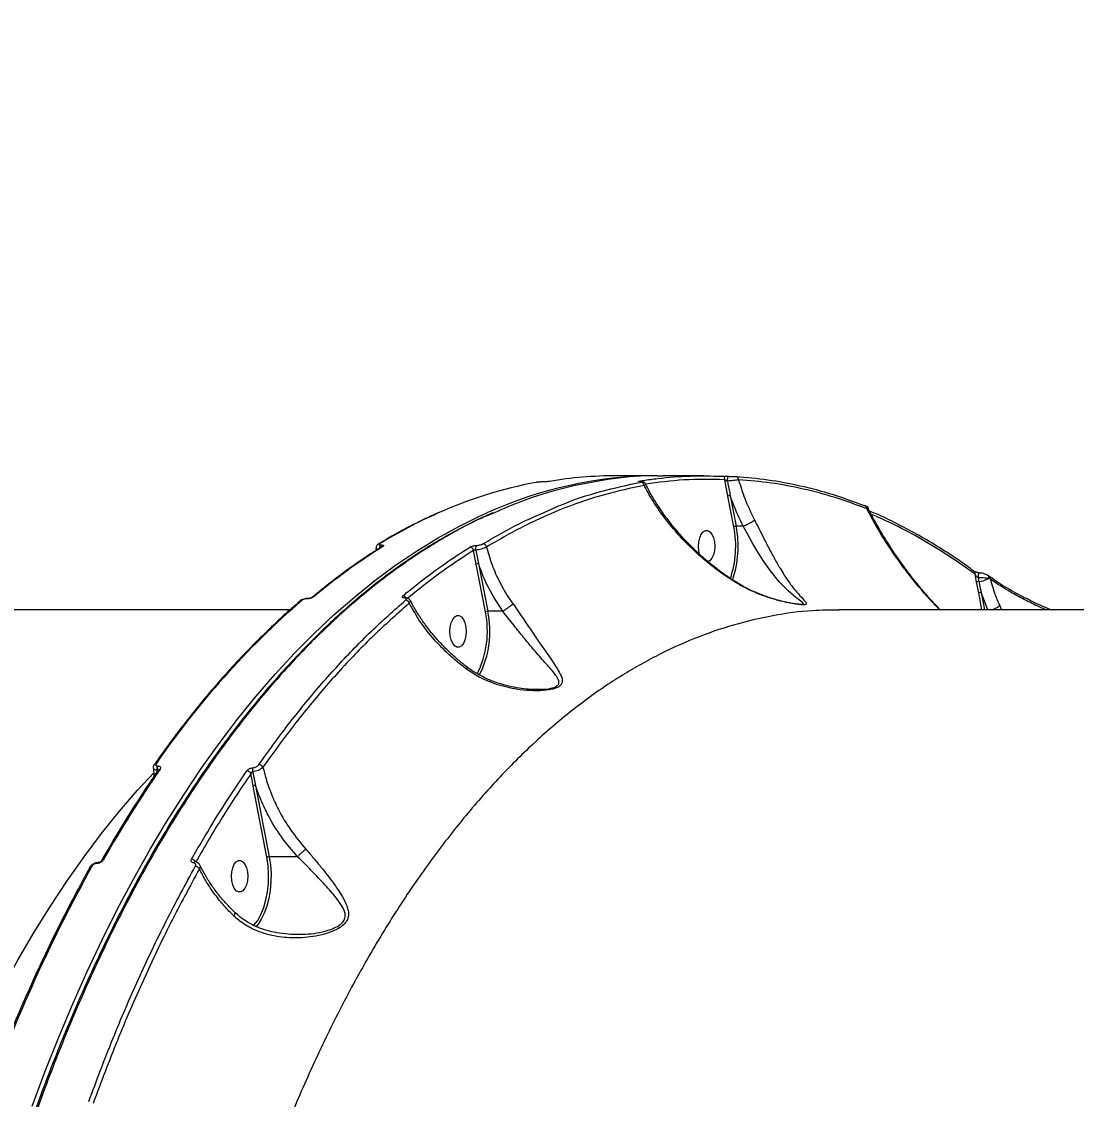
# Model space of a CAD drawing. Header units: millimetres. Extents: x -9609 to 9022, y -7175 to 8108.
# Drawn here: x -3511.7 to -3212.6, y 3850.3 to 4156 of the extents above; entities that cross this region are included whole.
import ezdxf

# ---------------------------------------------------------------- set-up
doc = ezdxf.new("R2010")
doc.units = ezdxf.units.MM
for name, color, linetype in [('DIKOM_ОБЪЕКТ', 7, 'Continuous'), ('DIKOM_РАЗМЕР_ЗОНА', 7, 'Continuous'), ('DIKOM_РАЗМЕР_ОБЪЕКТА', 7, 'Continuous')]:
    doc.layers.add(name, color=color, linetype=linetype)
doc.styles.add('style1', font='arial.ttf', dxfattribs={"width": 0.8})
doc.dimstyles.new('1-50', dxfattribs={"dimtxt": 300, "dimasz": 200, "dimexe": 100, "dimexo": 0, "dimgap": 100, "dimtad": 1, "dimtxsty": 'style1', "dimcen": 200, "dimclrd": 7, "dimclre": 7, "dimclrt": 7, "dimadec": 1, "dimazin": 2, "dimtfac": 1, "dimtmove": 0, "dimatfit": 2, "dimfxl": 0, "dimlwd": 25, "dimlwe": 18, "dimarcsym": 0})

# ---------------------------------------------------------------- blocks, each defined once
blk = doc.blocks.new('*D10')
at = {"layer": 'Defpoints', "color": 0, "transparency": 16777216}
for p in [(-405.54, 6589.16), (-8044.66, -3492.79), (424.09, -3492.79)]:
    blk.add_point(p, dxfattribs=at)
at = {"layer": 'DIKOM_РАЗМЕР_ОБЪЕКТА', "color": 7, "lineweight": 18, "transparency": 16777216}
for p, q in [((-405.54, 6589.16), (-8144.66, 6589.16)), ((424.09, -3492.79), (-8144.66, -3492.79))]:
    blk.add_line(p, q, dxfattribs=at)
at = {"layer": 'DIKOM_РАЗМЕР_ОБЪЕКТА', "color": 7, "lineweight": 25, "transparency": 16777216}
blk.add_line((-8044.66, 6389.16), (-8044.66, -3292.79), dxfattribs=at)
at = {"layer": 'DIKOM_РАЗМЕР_ОБЪЕКТА', "color": 7, "transparency": 16777216}
for points in [[(-8077.99, 6389.16), (-8011.32, 6389.16), (-8044.66, 6589.16)], [(-8077.99, -3292.79), (-8011.32, -3292.79), (-8044.66, -3492.79)]]:
    blk.add_solid(points, dxfattribs=at)
at = {"layer": 'DIKOM_РАЗМЕР_ОБЪЕКТА', "color": 7, "transparency": 16777216, "insert": (-8297.83, 1541.5), "char_height": 300, "attachment_point": 5, "rotation": 90, "style": 'style1'}
blk.add_mtext('10100', dxfattribs=at)
blk = doc.blocks.new('*D13')
at = {"layer": 'Defpoints', "color": 0, "transparency": 16777216}
for p in [(-4933.28, 8107.63), (-9158.98, -4977.79), (-1652.91, -4977.79)]:
    blk.add_point(p, dxfattribs=at)
at = {"layer": 'DIKOM_РАЗМЕР_ЗОНА', "color": 7, "lineweight": 18, "transparency": 16777216}
for p, q in [((-4933.28, 8107.63), (-9258.98, 8107.63)), ((-1652.91, -4977.79), (-9258.98, -4977.79))]:
    blk.add_line(p, q, dxfattribs=at)
at = {"layer": 'DIKOM_РАЗМЕР_ЗОНА', "color": 7, "lineweight": 25, "transparency": 16777216}
blk.add_line((-9158.98, 7907.63), (-9158.98, -4777.79), dxfattribs=at)
at = {"layer": 'DIKOM_РАЗМЕР_ЗОНА', "color": 7, "transparency": 16777216}
for points in [[(-9192.32, 7907.63), (-9125.65, 7907.63), (-9158.98, 8107.63)], [(-9192.32, -4777.79), (-9125.65, -4777.79), (-9158.98, -4977.79)]]:
    blk.add_solid(points, dxfattribs=at)
at = {"layer": 'DIKOM_РАЗМЕР_ЗОНА', "color": 7, "transparency": 16777216, "insert": (-9412.26, 1541.5), "char_height": 300, "attachment_point": 5, "rotation": 90, "style": 'style1'}
blk.add_mtext('13100', dxfattribs=at)

msp = doc.modelspace()

# ---------------------------------------------------------------- linework, layer by layer
at = {"layer": 'DIKOM_ОБЪЕКТ', "color": 7, "linetype": 'Continuous', "lineweight": 15}
for p, q in [((-3331.652, 4027.212), (-3343.223, 4027.212)), ((-3318.294, 4027.212), (-3329.938, 4027.212)), ((-3311.464, 4021.473), (-3312.339, 4026.095)), ((-3364.348, 4025.454), (-3364.394, 4025.45)), ((-3364.306, 4025.45), (-3364.394, 4025.45)), ((-3364.259, 4025.454), (-3364.348, 4025.454)), ((-3364.259, 4025.454), (-3364.306, 4025.45)), ((-3309.776, 4012.744), (-3311.464, 4021.473)), ((-3310.795, 4021.649), (-3309.107, 4012.92)), ((-3307.154, 4012.92), (-3309.107, 4012.92)), ((-3307.15, 4012.92), (-3307.154, 4012.92)), ((-3409.875, 4007.607), (-3409.827, 4007.607)), ((-3411.26, 4006.69), (-3411.194, 4006.062)), ((-3409.654, 4007.045), (-3409.652, 4007.046)), ((-3382.849, 4002.127), (-3383.589, 4006.048)), ((-3382.972, 4006.154), (-3382.179, 4002.303)), ((-3380.238, 3988.624), (-3382.849, 4002.127)), ((-3382.179, 4002.303), (-3379.568, 3988.797)), ((-3240.938, 3997.069), (-3241.365, 3999.325)), ((-3240.527, 3998.299), (-3240.317, 3997.24)), ((-3240.096, 3999.638), (-3240.11, 3999.639)), ((-3240.349, 3993.97), (-3240.938, 3997.069)), ((-3237.099, 3997.99), (-3237.523, 3998.076)), ((-3430.83, 3992.323), (-3430.898, 3992.323)), ((-3430.624, 3992.406), (-3430.693, 3992.406)), ((-3239.429, 3989.212), (-3240.349, 3993.97)), ((-3237.808, 3989.212), (-3239.679, 3994.146)), ((-3239.679, 3994.146), (-3238.725, 3989.212)), ((-3435.595, 3989.212), (-3697.705, 3989.212)), ((-3290.742, 3990.726), (-3290.633, 3990.725)), ((-3039.344, 3989.212), (-3279.968, 3989.212)), ((-3234.402, 3990.345), (-3233.923, 3989.212)), ((-3375.284, 3988.797), (-3379.568, 3988.797)), ((-3365.779, 3966.642), (-3365.061, 3966.654)), ((-3473.303, 3943.784), (-3473.371, 3943.784)), ((-3473.371, 3943.784), (-3473.352, 3943.229)), ((-3473.234, 3943.401), (-3473.303, 3943.784)), ((-3473.19, 3944.914), (-3473.122, 3944.914)), ((-3442.171, 3919.008), (-3446.077, 3939.205)), ((-3445.407, 3939.381), (-3441.501, 3919.18)), ((-3433.502, 3919.18), (-3441.501, 3919.18)), ((-3490.441, 3917.241), (-3490.488, 3917.241)), ((-3490.093, 3917.503), (-3490.14, 3917.503)), ((-3433.778, 3897.244), (-3433.308, 3897.249))]:
    msp.add_line(p, q, dxfattribs=at)
at = {"layer": 'DIKOM_ОБЪЕКТ', "color": 7, "linetype": 'Continuous', "lineweight": 15, "flags": 128}
for points in [[(-3311.257, 4027.055), (-3311.348, 4027.032), (-3311.435, 4026.951), (-3311.512, 4026.818), (-3311.575, 4026.64), (-3311.62, 4026.428), (-3311.645, 4026.193), (-3311.647, 4025.951), (-3311.627, 4025.714)], [(-3336.498, 4025.723), (-3336.33, 4025.704), (-3336.286, 4025.692)], [(-3508.724, 3848.456), (-3505.044, 3858.331), (-3501.218, 3867.995), (-3497.249, 3877.439), (-3493.14, 3886.655), (-3488.896, 3895.636), (-3484.519, 3904.374), (-3480.013, 3912.862), (-3475.383, 3921.092), (-3470.631, 3929.058), (-3465.762, 3936.753), (-3460.781, 3944.17), (-3455.69, 3951.304), (-3450.495, 3958.148), (-3445.2, 3964.696), (-3439.81, 3970.943), (-3434.328, 3976.884), (-3428.76, 3982.513), (-3423.11, 3987.826), (-3417.383, 3992.819), (-3411.584, 3997.487), (-3405.717, 4001.826), (-3399.788, 4005.833), (-3393.802, 4009.504), (-3387.763, 4012.836), (-3381.677, 4015.827), (-3379.779, 4016.685)], [(-3319.826, 4007.212), (-3319.732, 4008.48), (-3319.458, 4009.645), (-3319.026, 4010.613), (-3318.471, 4011.305), (-3317.838, 4011.666), (-3317.178, 4011.666), (-3316.546, 4011.305), (-3315.991, 4010.613), (-3315.559, 4009.645), (-3315.284, 4008.48), (-3315.191, 4007.212), (-3315.284, 4005.944), (-3315.559, 4004.779), (-3315.991, 4003.811), (-3316.546, 4003.119), (-3317.105, 4002.781)], [(-3290.633, 3990.725), (-3290.417, 3990.723), (-3290.305, 3990.736), (-3290.05, 3990.893), (-3290.439, 3991.36), (-3291.208, 3991.956), (-3292.164, 3992.682), (-3294.379, 3994.565), (-3296.823, 3997.063), (-3299.426, 4000.274), (-3301.287, 4002.935), (-3303.22, 4006.011), (-3304.559, 4008.299), (-3305.933, 4010.739), (-3307.149, 4012.92), (-3307.15, 4012.92), (-3307.15, 4012.92)], [(-3319.484, 4004.859), (-3319.732, 4005.944), (-3319.826, 4007.212)], [(-3240.11, 3999.639), (-3240.193, 3999.618), (-3240.296, 3999.52), (-3240.389, 3999.351), (-3240.463, 3999.125), (-3240.514, 3998.86), (-3240.535, 3998.577), (-3240.527, 3998.299)], [(-3237.372, 3998.704), (-3237.364, 3998.698), (-3237.305, 3998.647)], [(-3390.288, 3983.089), (-3390.194, 3984.357), (-3389.92, 3985.522), (-3389.487, 3986.49), (-3388.932, 3987.183), (-3388.3, 3987.543), (-3387.64, 3987.543), (-3387.007, 3987.183), (-3386.452, 3986.49), (-3386.02, 3985.522), (-3385.746, 3984.357), (-3385.652, 3983.089), (-3385.746, 3981.821), (-3386.02, 3980.656), (-3386.452, 3979.688), (-3387.007, 3978.996), (-3387.64, 3978.635), (-3388.3, 3978.635), (-3388.932, 3978.996), (-3389.487, 3979.688), (-3389.92, 3980.656), (-3390.194, 3981.821), (-3390.288, 3983.089)], [(-3533.306, 3847.757), (-3529.457, 3856.696), (-3525.469, 3865.402), (-3521.346, 3873.868), (-3517.092, 3882.086), (-3512.71, 3890.048), (-3508.206, 3897.748), (-3503.583, 3905.177), (-3498.846, 3912.328), (-3493.998, 3919.196), (-3489.044, 3925.774), (-3483.99, 3932.055), (-3478.84, 3938.034), (-3474.276, 3942.994)], [(-3445.949, 3899.624), (-3445.849, 3899.733), (-3444.793, 3901.124), (-3443.86, 3902.815), (-3443.073, 3904.765), (-3442.45, 3906.927), (-3442.006, 3909.251), (-3441.753, 3911.679), (-3441.696, 3914.155), (-3441.837, 3916.617), (-3442.171, 3919.008)], [(-3441.501, 3919.18), (-3441.169, 3916.846), (-3441.016, 3914.443), (-3441.046, 3912.023), (-3441.258, 3909.637), (-3441.648, 3907.337), (-3442.207, 3905.172), (-3442.923, 3903.19), (-3443.781, 3901.432), (-3444.465, 3900.343)], [(-3452.25, 3913.63), (-3452.156, 3914.898), (-3451.882, 3916.063), (-3451.45, 3917.031), (-3450.895, 3917.723), (-3450.262, 3918.084), (-3449.603, 3918.084), (-3448.97, 3917.723), (-3448.415, 3917.031), (-3447.983, 3916.063), (-3447.709, 3914.898), (-3447.615, 3913.63), (-3447.709, 3912.362), (-3447.983, 3911.197), (-3448.415, 3910.229), (-3448.97, 3909.537), (-3449.603, 3909.176), (-3450.262, 3909.176), (-3450.895, 3909.537), (-3451.45, 3910.229), (-3451.882, 3911.197), (-3452.156, 3912.362), (-3452.25, 3913.63)], [(-3444.465, 3900.343), (-3444.762, 3899.938), (-3445.278, 3899.315)]]:
    msp.add_lwpolyline(points, dxfattribs=at)
at = {"layer": 'DIKOM_ОБЪЕКТ', "color": 7, "linetype": 'Continuous', "lineweight": 15}
for centre, radius, start, end in [((-3331.067, 3909.258), 117.956, 90.28435, 114.39153), ((-3343.181, 3914.717), 112.495, 90.02143, 99.6641), ((-3313.259, 4026.174), 0.924, 355.08094, 85.35935), ((-3309.334, 4026.103), 0.906, 358.64237, 85.85758), ((-3343.021, 3903.567), 123.889, 100.60514, 114.09522), ((-3336.175, 4024.429), 0.979, 2.82317, 85.34068), ((-3310.808, 4020.338), 1.311, 89.4053, 120.01256), ((-3335.455, 3885.886), 143.118, 113.97047, 121.50375), ((-3272.87, 4017.96), 0.807, 353.45452, 87.32688), ((-3338.182, 4007.252), 28.931, 341.45651, 10.94181), ((-3337.958, 4007.229), 29.407, 340.94122, 11.15718), ((-3309.12, 4011.608), 1.311, 89.40614, 120.01216), ((-3410.25, 4007.218), 0.692, 89.40239, 121.36336), ((-3409.114, 4006.779), 1.125, 132.54899, 185.1902), ((-3409.079, 4006.787), 1.11, 132.39681, 184.20209), ((-3381.42, 4006.572), 1.607, 146.99391, 195.06852), ((-3381.012, 4006.793), 1.102, 10.58605, 85.44372), ((-3317.439, 3860.406), 173.115, 122.04066, 130.03622), ((-3409.287, 4006.458), 0.693, 89.43932, 121.66801), ((-3384.69, 4005.892), 1.112, 8.07559, 85.36912), ((-3382.193, 4000.991), 1.311, 89.40523, 120.01256), ((-3242.129, 3999.521), 0.788, 345.60698, 49.78601), ((-3238.22, 3998.355), 0.75, 338.18314, 54.45557), ((-3237.872, 3998.108), 0.782, 351.31684, 43.5302), ((-3240.289, 3995.925), 1.315, 91.24336, 119.58478), ((-3241.205, 4005.292), 8.1, 276.28982, 297.03017), ((-3430.684, 3992.089), 0.317, 92.13943, 132.52324), ((-3430.617, 3992.091), 0.315, 90.50283, 132.59211), ((-3428.822, 3992.306), 0.644, 87.98222, 130.87067), ((-3403.661, 3992.062), 1.127, 28.19172, 86.62297), ((-3402.964, 3992.209), 0.436, 86.81154, 125.31982), ((-3239.693, 3992.834), 1.311, 89.38502, 120.01281), ((-3271.365, 3806.764), 245.265, 130.98449, 145.54531), ((-3432.236, 3991.239), 0.672, 88.92223, 129.64878), ((-3402.926, 3990.783), 1.169, 14.98114, 85.84626), ((-3406.345, 3983.115), 26.683, 332.99865, 11.91489), ((-3406.003, 3983.047), 27.054, 332.74001, 12.27084), ((-3379.582, 3987.468), 1.328, 89.37832, 119.57283), ((-3189.636, 3749.087), 343.491, 145.43283, 150.49543), ((-3473.643, 3944.922), 0.603, 86.37348, 142.14153), ((-3471.795, 3944.111), 1.61, 150.08944, 191.7418), ((-3471.727, 3944.111), 1.61, 150.08944, 191.7418), ((-3472.525, 3943.37), 0.605, 86.49589, 142.22954), ((-3447.958, 3942.174), 1.329, 23.3639, 87.34582), ((-3444.336, 3943.754), 1.931, 159.84301, 194.33075), ((-3444.495, 3943.986), 1.331, 25.15171, 87.10433), ((-3445.421, 3938.069), 1.311, 89.38629, 120.01005), ((-3094.078, 3696.036), 454.709, 150.98865, 160.13011), ((-3491.782, 3915.992), 0.572, 84.84481, 145.70397), ((-3490.093, 3917.078), 0.427, 96.35016, 157.62662), ((-3490.047, 3917.079), 0.425, 95.75499, 157.69154), ((-3488.635, 3917.687), 0.569, 84.72253, 145.76913), ((-3463.598, 3917.045), 1.415, 28.39887, 88.01041), ((-3462.572, 3917.176), 0.525, 87.18164, 148.72402), ((-3462.541, 3914.998), 1.434, 30.74038, 87.84517)]:
    msp.add_arc(centre, radius, start, end, dxfattribs=at)
for points, knots in [([(-3329.896, 4027.083), (-3331, 4027.121), (-3336.216, 4027.302), (-3345.543, 4026.288), (-3357.818, 4023.92), (-3368.587, 4020.717), (-3375.188, 4017.805), (-3377.781, 4016.662)], [0, 0, 0, 0, 0.0686256, 0.3239819, 0.5795439, 0.8348999, 1, 1, 1, 1]), ([(-3336.498, 4025.723), (-3336.156, 4025.778), (-3334.445, 4026.054), (-3329.711, 4026.69), (-3322.279, 4027.299), (-3316.218, 4027.163), (-3313.184, 4027.095)], [0, 0, 0, 0, 0.0441364, 0.2207116, 0.6100132, 1, 1, 1, 1]), ([(-3312.339, 4026.095), (-3316.214, 4026.175), (-3323.703, 4026.33), (-3331.173, 4025.31), (-3334.778, 4024.818)], [0, 0, 0, 0, 0.5175507, 1, 1, 1, 1]), ([(-3313.184, 4027.095), (-3313.147, 4027.093), (-3313.011, 4027.087), (-3312.698, 4027.077), (-3312.23, 4027.066), (-3311.728, 4027.058), (-3311.414, 4027.056), (-3311.257, 4027.055)], [0, 0, 0, 0, 0.0918732, 0.3355255, 0.5630787, 0.7814231, 1, 1, 1, 1]), ([(-3311.627, 4025.714), (-3311.673, 4025.722), (-3311.729, 4025.732), (-3311.845, 4025.768), (-3311.98, 4025.824), (-3312.15, 4025.927), (-3312.268, 4026.021), (-3312.323, 4026.079), (-3312.339, 4026.095)], [0, 0, 0, 0, 0.15251563, 0.18278148, 0.38705795, 0.62388435, 0.89566712, 1, 1, 1, 1]), ([(-3308.428, 4026.082), (-3308.487, 4026.068), (-3308.706, 4026.018), (-3309.226, 4025.931), (-3310.006, 4025.833), (-3310.842, 4025.755), (-3311.364, 4025.728), (-3311.627, 4025.714)], [0, 0, 0, 0, 0.09029418, 0.33225056, 0.55903309, 0.77764346, 1, 1, 1, 1]), ([(-3311.257, 4027.055), (-3311.096, 4027.054), (-3310.774, 4027.051), (-3310.259, 4027.043), (-3309.775, 4027.03), (-3309.448, 4027.017), (-3309.307, 4027.009), (-3309.268, 4027.007)], [0, 0, 0, 0, 0.2167997, 0.4335312, 0.6618904, 0.9081105, 1, 1, 1, 1]), ([(-3309.268, 4027.007), (-3306.221, 4026.751), (-3300.128, 4026.238), (-3290.999, 4024.503), (-3281.885, 4022.119), (-3275.85, 4019.883), (-3272.832, 4018.766)], [0, 0, 0, 0, 0.2490996, 0.4981989, 0.749101, 1, 1, 1, 1]), ([(-3308.428, 4026.082), (-3307.896, 4024.296), (-3306.739, 4020.417), (-3304.911, 4016.691), (-3303.925, 4014.68)], [0, 0, 0, 0, 0.4604876, 1, 1, 1, 1]), ([(-3272.068, 4017.868), (-3275.058, 4018.975), (-3281.037, 4021.189), (-3290.109, 4023.568), (-3299.241, 4025.31), (-3305.366, 4025.825), (-3308.428, 4026.082)], [0, 0, 0, 0, 0.2490995, 0.4981994, 0.7490984, 1, 1, 1, 1]), ([(-3335.197, 4024.477), (-3338.964, 4023.685), (-3346.498, 4022.1), (-3357.736, 4018.233), (-3368.913, 4013.359), (-3376.257, 4009.117), (-3379.929, 4006.995)], [0, 0, 0, 0, 0.2485976, 0.4971942, 0.7485966, 1, 1, 1, 1]), ([(-3364.394, 4025.45), (-3364.48, 4025.449), (-3364.652, 4025.447), (-3364.946, 4025.433), (-3365.242, 4025.412), (-3365.539, 4025.383), (-3365.725, 4025.357), (-3365.809, 4025.342), (-3365.822, 4025.34)], [0, 0, 0, 0, 0.167486, 0.3345651, 0.5092299, 0.7131301, 0.9578069, 1, 1, 1, 1]), ([(-3362.066, 4025.616), (-3362.084, 4025.613), (-3362.217, 4025.591), (-3362.511, 4025.552), (-3362.986, 4025.507), (-3363.453, 4025.475), (-3363.908, 4025.454), (-3364.173, 4025.451), (-3364.306, 4025.45)], [0, 0, 0, 0, 0.039286, 0.2872028, 0.4951727, 0.6709603, 0.8351849, 1, 1, 1, 1]), ([(-3363.777, 4016.72), (-3362.145, 4017.469), (-3356.778, 4019.931), (-3347.543, 4022.953), (-3339.911, 4024.587), (-3336.095, 4025.404)], [0, 0, 0, 0, 0.1792033, 0.5896008, 1, 1, 1, 1]), ([(-3336.292, 4025.564), (-3336.319, 4025.564), (-3336.459, 4025.567), (-3336.67, 4025.581), (-3336.822, 4025.613), (-3336.808, 4025.662), (-3336.608, 4025.701), (-3336.498, 4025.723)], [0, 0, 0, 0, 0.0441381, 0.2245249, 0.4337793, 0.6874727, 1, 1, 1, 1]), ([(-3336.264, 4025.569), (-3336.305, 4025.57), (-3336.41, 4025.572), (-3336.49, 4025.58), (-3336.495, 4025.581), (-3336.497, 4025.581)], [0, 0, 0, 0, 0.2929956, 0.7582607, 1, 1, 1, 1]), ([(-3336.095, 4025.404), (-3335.985, 4025.428), (-3335.792, 4025.47), (-3335.785, 4025.519), (-3335.936, 4025.549), (-3336.139, 4025.561), (-3336.27, 4025.563), (-3336.292, 4025.564)], [0, 0, 0, 0, 0.3277126, 0.5739174, 0.7796143, 0.9627209, 1, 1, 1, 1]), ([(-3334.874, 4024.957), (-3334.887, 4024.989), (-3334.933, 4025.109), (-3335.085, 4025.263), (-3335.283, 4025.404), (-3335.473, 4025.482), (-3335.651, 4025.526), (-3335.865, 4025.556), (-3336.093, 4025.562), (-3336.241, 4025.565)], [0, 0, 0, 0, 0.0528997, 0.1989322, 0.3265733, 0.44148, 0.5511248, 0.7094837, 1, 1, 1, 1]), ([(-3334.892, 4024.945), (-3334.87, 4024.902), (-3334.811, 4024.786), (-3334.993, 4024.611), (-3335.168, 4024.496), (-3335.197, 4024.477)], [0, 0, 0, 0, 0.3333943, 0.8891685, 1, 1, 1, 1]), ([(-3309.446, 3997.051), (-3310.131, 3997.486), (-3312.368, 3998.904), (-3315.98, 4001.548), (-3320.123, 4005.048), (-3324.167, 4008.994), (-3328.016, 4013.375), (-3331.549, 4018.16), (-3333.843, 4021.892), (-3334.949, 4024.004), (-3335.197, 4024.477)], [0, 0, 0, 0, 0.0601178, 0.1962328, 0.3328165, 0.4690632, 0.6303315, 0.7921153, 0.9534351, 1, 1, 1, 1]), ([(-3309.365, 3997.19), (-3309.692, 3997.389), (-3311.059, 3998.221), (-3313.385, 3999.875), (-3316.349, 4002.156), (-3319.24, 4004.65), (-3322.046, 4007.327), (-3324.734, 4010.171), (-3327.271, 4013.158), (-3329.645, 4016.269), (-3331.806, 4019.471), (-3333.565, 4022.383), (-3334.481, 4024.22), (-3334.852, 4024.964)], [0, 0, 0, 0, 0.0284447, 0.1187812, 0.2118392, 0.3077052, 0.4062944, 0.507291, 0.610166, 0.7145887, 0.8211109, 0.9275334, 1, 1, 1, 1]), ([(-3311.627, 4025.714), (-3311.406, 4024.609), (-3311.136, 4023.253), (-3310.848, 4021.9), (-3310.795, 4021.649)], [0, 0, 0, 0, 0.8148204, 1, 1, 1, 1]), ([(-3307.154, 4012.92), (-3308.171, 4015.05), (-3309.541, 4017.921), (-3310.538, 4020.885), (-3310.795, 4021.649)], [0, 0, 0, 0, 0.7421746, 1, 1, 1, 1]), ([(-3378.083, 4016.721), (-3378.56, 4016.521), (-3380.982, 4015.504), (-3385.305, 4013.368), (-3391.039, 4010.307), (-3396.706, 4006.927), (-3402.314, 4003.259), (-3407.862, 3999.293), (-3413.352, 3995.031), (-3418.786, 3990.471), (-3424.164, 3985.613), (-3429.489, 3980.453), (-3434.761, 3974.99), (-3439.973, 3969.233), (-3445.101, 3963.207), (-3450.126, 3956.932), (-3455.038, 3950.421), (-3459.838, 3943.675), (-3464.53, 3936.69), (-3469.114, 3929.466), (-3473.592, 3922), (-3477.966, 3914.29), (-3482.237, 3906.335), (-3486.406, 3898.131), (-3490.473, 3889.675), (-3494.436, 3880.976), (-3498.279, 3872.064), (-3501.988, 3862.974), (-3505.552, 3853.73), (-3508.969, 3844.336), (-3512.243, 3834.788), (-3515.375, 3825.084), (-3518.367, 3815.219), (-3521.217, 3805.192), (-3523.93, 3795.001), (-3526.502, 3784.641), (-3528.937, 3774.11), (-3531.233, 3763.409), (-3533.384, 3752.569), (-3535.38, 3741.633), (-3537.214, 3730.64), (-3538.885, 3719.6), (-3540.393, 3708.508), (-3541.741, 3697.361), (-3542.928, 3686.153), (-3543.955, 3674.884), (-3544.824, 3663.548), (-3545.532, 3652.145), (-3546.083, 3640.669), (-3546.468, 3629.118), (-3546.696, 3618.29), (-3546.717, 3611.313), (-3546.727, 3608.213)], [0, 0, 0, 0, 0.0050092, 0.0254361, 0.045783, 0.0660728, 0.0863286, 0.1065727, 0.126827, 0.1471079, 0.1674376, 0.1878385, 0.2083331, 0.2289379, 0.2495477, 0.2700462, 0.2904526, 0.3107899, 0.3310812, 0.3513489, 0.3716164, 0.3919016, 0.4122247, 0.4326089, 0.4530769, 0.4736519, 0.4942679, 0.5147986, 0.5352285, 0.5555808, 0.5758793, 0.5961468, 0.6164062, 0.6366783, 0.6569812, 0.6773377, 0.6977713, 0.7183047, 0.738918, 0.7594861, 0.7799393, 0.8003082, 0.8206161, 0.840886, 0.8611412, 0.8814047, 0.901692, 0.9220263, 0.9424306, 0.9629282, 0.9835283, 1, 1, 1, 1]), ([(-3377.781, 4016.662), (-3379.089, 4016.126), (-3384.309, 4013.987), (-3393.284, 4008.963), (-3404.769, 4001.534), (-3416.115, 3992.683), (-3427.293, 3982.524), (-3438.052, 3971.248), (-3448.366, 3958.929), (-3458.219, 3945.652), (-3467.77, 3931.199), (-3476.974, 3915.572), (-3485.787, 3898.797), (-3494.018, 3881.243), (-3501.651, 3862.99), (-3508.684, 3844.129), (-3515.233, 3824.352), (-3521.255, 3803.692), (-3526.711, 3782.198), (-3531.283, 3761.27), (-3535.062, 3741.062), (-3538.149, 3721.692), (-3540.761, 3701.987), (-3542.882, 3681.996), (-3544.494, 3661.935), (-3545.591, 3641.905), (-3546.153, 3624.036), (-3546.223, 3612.793), (-3546.252, 3608.215)], [0, 0, 0, 0, 0.0137837, 0.0550014, 0.0961873, 0.1385696, 0.1809863, 0.2233685, 0.2645544, 0.3057721, 0.3469579, 0.3893403, 0.431757, 0.4741392, 0.5153252, 0.5565425, 0.5977284, 0.6401108, 0.6825272, 0.7249096, 0.7607559, 0.7966439, 0.832532, 0.8687601, 0.9049883, 0.9402989, 0.9756894, 1, 1, 1, 1]), ([(-3380.925, 4007.891), (-3377.291, 4010.035), (-3371.627, 4013.374), (-3365.848, 4015.837), (-3363.777, 4016.72)], [0, 0, 0, 0, 0.6416789, 1, 1, 1, 1]), ([(-3271.593, 4017.96), (-3271.636, 4018.035), (-3271.731, 4018.2), (-3271.943, 4018.391), (-3272.223, 4018.577), (-3272.47, 4018.67), (-3272.62, 4018.727)], [0, 0, 0, 0, 0.1555051, 0.34156951, 0.5985809, 1, 1, 1, 1]), ([(-3271.613, 4017.952), (-3271.603, 4017.949), (-3271.554, 4017.936), (-3271.758, 4017.904), (-3272.006, 4017.875), (-3272.068, 4017.868)], [0, 0, 0, 0, 0.1660943, 0.7901088, 1, 1, 1, 1]), ([(-3251.387, 3989.212), (-3252.118, 3989.955), (-3254.948, 3992.834), (-3259.243, 3997.973), (-3264.181, 4004.577), (-3268.492, 4011.184), (-3270.877, 4015.641), (-3272.068, 4017.868)], [0, 0, 0, 0, 0.08303562, 0.32183683, 0.54775706, 0.77406354, 1, 1, 1, 1]), ([(-3251.333, 3989.212), (-3252.329, 3990.275), (-3254.455, 3992.543), (-3257.516, 3996.179), (-3260.608, 4000.137), (-3263.626, 4004.341), (-3266.511, 4008.707), (-3269.133, 4013.142), (-3270.839, 4016.218), (-3271.585, 4017.81), (-3271.644, 4017.936)], [0, 0, 0, 0, 0.1175508, 0.2510049, 0.3901713, 0.5353976, 0.6882179, 0.8391492, 0.9872442, 1, 1, 1, 1]), ([(-3241.639, 4000.1), (-3243.055, 4001.13), (-3246.334, 4003.514), (-3251.538, 4006.895), (-3257.224, 4010.301), (-3262.948, 4013.366), (-3267.628, 4015.666), (-3270.415, 4016.832), (-3271.27, 4017.19)], [0, 0, 0, 0, 0.1467669, 0.3397769, 0.5321771, 0.7237766, 0.915329, 1, 1, 1, 1]), ([(-3393.886, 4016.573), (-3395.376, 4015.905), (-3398.8, 4014.371), (-3404.009, 4011.656), (-3408.084, 4009.34), (-3410.243, 4008.031), (-3410.609, 4007.809)], [0, 0, 0, 0, 0.2646372, 0.6081212, 0.9337347, 1, 1, 1, 1]), ([(-3303.925, 4014.68), (-3303.516, 4013.89), (-3302.659, 4012.233), (-3301.385, 4009.691), (-3299.932, 4006.826), (-3298.354, 4003.842), (-3296.468, 4000.528), (-3294.446, 3997.413), (-3292.418, 3994.709), (-3290.538, 3992.664), (-3289.388, 3991.436), (-3289.115, 3990.836), (-3289.566, 3990.62), (-3290.616, 3990.613), (-3292.314, 3990.807), (-3294.355, 3991.17), (-3297.78, 3991.955), (-3302.455, 3993.449), (-3306.736, 3995.428), (-3308.985, 3996.775), (-3309.446, 3997.051)], [0, 0, 0, 0, 0.0399721, 0.0838371, 0.1277331, 0.1889329, 0.2502311, 0.3350387, 0.4199797, 0.502436, 0.5846123, 0.6297434, 0.6580832, 0.6869118, 0.7179982, 0.7532875, 0.7887239, 0.8822444, 0.9758696, 1, 1, 1, 1]), ([(-3307.15, 4012.92), (-3306.926, 4013.017), (-3306.478, 4013.212), (-3305.709, 4013.594), (-3304.976, 4013.993), (-3304.373, 4014.357), (-3304.058, 4014.575), (-3303.942, 4014.666), (-3303.925, 4014.68)], [0, 0, 0, 0, 0.1975507, 0.395186, 0.5927548, 0.7903081, 0.9680945, 1, 1, 1, 1]), ([(-3241.365, 3999.325), (-3243.861, 4001.092), (-3248.851, 4004.625), (-3256.475, 4009.234), (-3263.778, 4013.178), (-3268.578, 4015.295), (-3270.775, 4016.263)], [0, 0, 0, 0, 0.2595094, 0.5190178, 0.7799495, 1, 1, 1, 1]), ([(-3410.604, 4007.8), (-3410.651, 4007.775), (-3410.808, 4007.688), (-3411.032, 4007.455), (-3411.194, 4007.094), (-3411.254, 4006.814), (-3411.21, 4006.684), (-3411.208, 4006.679)], [0, 0, 0, 0, 0.1281424, 0.4350682, 0.7086158, 0.9893048, 1, 1, 1, 1]), ([(-3410.242, 4007.91), (-3410.288, 4007.876), (-3410.38, 4007.808), (-3410.38, 4007.718), (-3410.274, 4007.649), (-3410.091, 4007.612), (-3409.936, 4007.609), (-3409.875, 4007.607)], [0, 0, 0, 0, 0.2142009, 0.4283888, 0.6428217, 0.8576733, 1, 1, 1, 1]), ([(-3409.827, 4007.607), (-3409.736, 4007.605), (-3409.507, 4007.599), (-3409.234, 4007.545), (-3409.074, 4007.442), (-3409.073, 4007.305), (-3409.211, 4007.202), (-3409.28, 4007.15)], [0, 0, 0, 0, 0.1407255, 0.3552568, 0.5699666, 0.7849152, 1, 1, 1, 1]), ([(-3384.6, 4007), (-3384.581, 4007.011), (-3384.475, 4007.075), (-3384.21, 4007.188), (-3383.759, 4007.317), (-3383.251, 4007.413), (-3382.929, 4007.436), (-3382.767, 4007.447)], [0, 0, 0, 0, 0.05446903, 0.29137037, 0.5278196, 0.76381921, 1, 1, 1, 1]), ([(-3382.767, 4007.447), (-3382.605, 4007.459), (-3382.281, 4007.482), (-3381.771, 4007.578), (-3381.316, 4007.706), (-3381.05, 4007.818), (-3380.944, 4007.88), (-3380.925, 4007.891)], [0, 0, 0, 0, 0.236319, 0.4728322, 0.7098916, 0.9468331, 1, 1, 1, 1]), ([(-3409.651, 4007.047), (-3410.646, 4006.419), (-3413.528, 4004.598), (-3418.254, 4001.351), (-3423.795, 3997.252), (-3427.43, 3994.277), (-3429.237, 3992.798)], [0, 0, 0, 0, 0.1499093, 0.4342815, 0.718704, 1, 1, 1, 1]), ([(-3410.689, 4006.385), (-3410.79, 4006.407), (-3411.038, 4006.459), (-3411.206, 4006.575), (-3411.19, 4006.669), (-3411.185, 4006.697)], [0, 0, 0, 0, 0.3304506, 0.8042681, 1, 1, 1, 1]), ([(-3403.594, 3993.187), (-3403.279, 3993.449), (-3401.7, 3994.758), (-3397.78, 3997.888), (-3391.784, 4002.354), (-3386.996, 4005.45), (-3384.6, 4007)], [0, 0, 0, 0, 0.0507671, 0.2538472, 0.6266952, 1, 1, 1, 1]), ([(-3383.589, 4006.048), (-3386.786, 4003.969), (-3393.186, 3999.807), (-3399.419, 3994.783), (-3402.539, 3992.268)], [0, 0, 0, 0, 0.4994486, 1, 1, 1, 1]), ([(-3382.972, 4006.154), (-3383.026, 4006.152), (-3383.134, 4006.148), (-3383.304, 4006.126), (-3383.456, 4006.095), (-3383.547, 4006.067), (-3383.583, 4006.051), (-3383.589, 4006.048)], [0, 0, 0, 0, 0.2357472, 0.4714785, 0.7080265, 0.9454611, 1, 1, 1, 1]), ([(-3379.929, 4006.995), (-3379.961, 4006.975), (-3380.136, 4006.864), (-3380.574, 4006.661), (-3381.324, 4006.422), (-3382.167, 4006.236), (-3382.703, 4006.181), (-3382.972, 4006.154)], [0, 0, 0, 0, 0.05316743, 0.28994026, 0.52684698, 0.76331783, 1, 1, 1, 1]), ([(-3379.929, 4006.995), (-3379.445, 4005.308), (-3378.467, 4001.902), (-3376.196, 3996.887), (-3374.061, 3993.221), (-3372.689, 3991.257), (-3372.399, 3990.842)], [0, 0, 0, 0, 0.29916345, 0.60398398, 0.91634449, 1, 1, 1, 1]), ([(-3375.284, 3988.797), (-3376.672, 3990.931), (-3378.759, 3994.141), (-3380.896, 3998.745), (-3381.75, 4001.114), (-3382.179, 4002.303)], [0, 0, 0, 0, 0.497135, 0.7475331, 1, 1, 1, 1]), ([(-3240.41, 3999.676), (-3240.413, 3999.676), (-3240.507, 3999.689), (-3240.722, 3999.742), (-3241.056, 3999.842), (-3241.389, 3999.98), (-3241.594, 4000.103), (-3241.626, 4000.128), (-3241.628, 4000.13)], [0, 0, 0, 0, 0.0056063, 0.165482, 0.3734214, 0.6469233, 0.9768987, 1, 1, 1, 1]), ([(-3240.527, 3998.299), (-3240.557, 3998.31), (-3240.612, 3998.329), (-3240.724, 3998.404), (-3240.89, 3998.558), (-3241.107, 3998.84), (-3241.266, 3999.112), (-3241.348, 3999.288), (-3241.365, 3999.325)], [0, 0, 0, 0, 0.06439, 0.1181871, 0.2690578, 0.5294502, 0.899583, 1, 1, 1, 1]), ([(-3237.523, 3998.076), (-3237.728, 3998.108), (-3238.179, 3998.178), (-3238.99, 3998.25), (-3239.82, 3998.294), (-3240.287, 3998.297), (-3240.527, 3998.299)], [0, 0, 0, 0, 0.25434022, 0.55860936, 0.77342579, 1, 1, 1, 1]), ([(-3240.109, 3999.641), (-3240.143, 3999.642), (-3240.234, 3999.647), (-3240.342, 3999.665), (-3240.41, 3999.676)], [0, 0, 0, 0, 0.3648649, 1, 1, 1, 1]), ([(-3237.793, 3998.951), (-3237.949, 3999.039), (-3238.304, 3999.237), (-3238.994, 3999.458), (-3239.645, 3999.612), (-3239.991, 3999.621), (-3240.097, 3999.623)], [0, 0, 0, 0, 0.2545741, 0.5783951, 0.8706358, 1, 1, 1, 1]), ([(-3237.381, 3998.693), (-3237.428, 3998.735), (-3237.543, 3998.834), (-3237.69, 3998.912), (-3237.776, 3998.957)], [0, 0, 0, 0, 0.4127613, 1, 1, 1, 1]), ([(-3219.947, 3989.212), (-3220.81, 3989.58), (-3222.75, 3990.407), (-3225.579, 3991.737), (-3228.456, 3993.187), (-3231.146, 3994.659), (-3233.62, 3996.136), (-3235.692, 3997.479), (-3236.816, 3998.31), (-3237.293, 3998.663)], [0, 0, 0, 0, 0.1207253, 0.271295, 0.4235272, 0.5770618, 0.7314541, 0.8861017, 1, 1, 1, 1]), ([(-3309.379, 3997.166), (-3309.383, 3997.157), (-3309.388, 3997.146), (-3309.438, 3997.065), (-3309.446, 3997.051)], [0, 0, 0, 0, 0.8256922, 1, 1, 1, 1]), ([(-3290.633, 3990.717), (-3290.697, 3990.717), (-3290.862, 3990.718), (-3291.385, 3990.754), (-3292.193, 3990.849), (-3293.295, 3991.021), (-3294.7, 3991.297), (-3296.457, 3991.707), (-3298.666, 3992.323), (-3301.394, 3993.23), (-3304.42, 3994.469), (-3307.168, 3995.808), (-3308.751, 3996.808), (-3309.362, 3997.194)], [0, 0, 0, 0, 0.0254626, 0.066186, 0.1166766, 0.177104, 0.2465517, 0.33192, 0.4398328, 0.5731462, 0.7384373, 0.899135, 1, 1, 1, 1]), ([(-3240.317, 3997.24), (-3240.254, 3996.928), (-3240.047, 3995.895), (-3239.83, 3994.864), (-3239.679, 3994.146)], [0, 0, 0, 0, 0.30302045, 1, 1, 1, 1]), ([(-3237.099, 3997.99), (-3236.679, 3996.54), (-3235.934, 3993.961), (-3234.868, 3991.446), (-3234.402, 3990.345)], [0, 0, 0, 0, 0.5623964, 1, 1, 1, 1]), ([(-3221.278, 3989.212), (-3221.546, 3989.324), (-3223.379, 3990.091), (-3226.461, 3991.597), (-3230.428, 3993.681), (-3234.064, 3995.837), (-3236.061, 3997.254), (-3237.099, 3997.99)], [0, 0, 0, 0, 0.0401556, 0.2750761, 0.5107628, 0.7456916, 1, 1, 1, 1]), ([(-3430.696, 3992.4), (-3430.733, 3992.401), (-3430.964, 3992.411), (-3431.444, 3992.335), (-3432.078, 3992.124), (-3432.489, 3991.941), (-3432.646, 3991.765), (-3432.66, 3991.749)], [0, 0, 0, 0, 0.0550739, 0.3416425, 0.6394465, 0.9669198, 1, 1, 1, 1]), ([(-3430.898, 3992.323), (-3430.995, 3992.318), (-3431.189, 3992.31), (-3431.513, 3992.244), (-3431.818, 3992.145), (-3432.066, 3992.029), (-3432.175, 3991.948), (-3432.224, 3991.911)], [0, 0, 0, 0, 0.20380462, 0.40805909, 0.61348115, 0.82652154, 1, 1, 1, 1]), ([(-3428.799, 3992.949), (-3428.874, 3992.894), (-3429.042, 3992.77), (-3429.427, 3992.592), (-3429.895, 3992.443), (-3430.388, 3992.342), (-3430.683, 3992.329), (-3430.83, 3992.323)], [0, 0, 0, 0, 0.1742001, 0.3895981, 0.5956512, 0.797845, 1, 1, 1, 1]), ([(-3429.243, 3992.793), (-3429.245, 3992.791), (-3429.25, 3992.787), (-3429.327, 3992.735), (-3429.483, 3992.656), (-3429.731, 3992.559), (-3430.04, 3992.473), (-3430.338, 3992.422), (-3430.539, 3992.404), (-3430.608, 3992.407), (-3430.621, 3992.407)], [0, 0, 0, 0, 0.060552, 0.1706557, 0.3103428, 0.4723723, 0.6570196, 0.8237502, 0.9681207, 1, 1, 1, 1]), ([(-3403.216, 3992.565), (-3403.233, 3992.566), (-3403.381, 3992.579), (-3403.62, 3992.635), (-3403.799, 3992.778), (-3403.808, 3992.971), (-3403.665, 3993.115), (-3403.594, 3993.187)], [0, 0, 0, 0, 0.029951, 0.2617916, 0.5039841, 0.751992, 1, 1, 1, 1]), ([(-3402.842, 3991.949), (-3402.772, 3992.021), (-3402.632, 3992.164), (-3402.641, 3992.355), (-3402.817, 3992.495), (-3403.052, 3992.55), (-3403.198, 3992.563), (-3403.216, 3992.565)], [0, 0, 0, 0, 0.2478946, 0.4959314, 0.7364621, 0.9671405, 1, 1, 1, 1]), ([(-3402.932, 3992.645), (-3402.951, 3992.646), (-3403.005, 3992.649), (-3403.034, 3992.66), (-3403.023, 3992.656), (-3403.022, 3992.655)], [0, 0, 0, 0, 0.3213024, 0.9338151, 1, 1, 1, 1]), ([(-3401.59, 3991.851), (-3401.628, 3991.936), (-3401.724, 3992.149), (-3402.025, 3992.385), (-3402.43, 3992.58), (-3402.756, 3992.619), (-3402.94, 3992.641)], [0, 0, 0, 0, 0.1596049, 0.3985651, 0.6625678, 1, 1, 1, 1]), ([(-3279.89, 3989.114), (-3282.415, 3989.102), (-3288.692, 3989.073), (-3298.704, 3987.699), (-3309.893, 3985.081), (-3320.998, 3981.223), (-3331.968, 3976.194), (-3342.753, 3970.001), (-3353.304, 3962.666), (-3363.602, 3954.178), (-3373.636, 3944.582), (-3383.388, 3933.905), (-3392.814, 3922.199), (-3401.869, 3909.519), (-3410.514, 3895.903), (-3418.73, 3881.36), (-3426.511, 3865.935), (-3433.844, 3849.67), (-3440.696, 3832.645), (-3447.033, 3814.936), (-3452.941, 3796.25), (-3458.361, 3776.585), (-3463.258, 3755.972), (-3467.521, 3734.813), (-3471.111, 3713.172), (-3474.082, 3691.147), (-3475.484, 3676.225), (-3476.184, 3668.767)], [0, 0, 0, 0, 0.026938, 0.0669713, 0.107132, 0.1473573, 0.1875819, 0.2277421, 0.2677753, 0.3076755, 0.3477028, 0.3877943, 0.4278853, 0.467912, 0.507812, 0.5476173, 0.5875487, 0.6275441, 0.6675393, 0.70747, 0.7472753, 0.789314, 0.83139, 0.8734287, 0.9156066, 0.9578221, 1, 1, 1, 1]), ([(-3432.665, 3991.757), (-3433.62, 3990.935), (-3436.388, 3988.552), (-3440.918, 3984.388), (-3446.226, 3979.175), (-3451.459, 3973.678), (-3456.61, 3967.906), (-3461.677, 3961.862), (-3466.655, 3955.549), (-3470.794, 3949.997), (-3473.257, 3946.511), (-3474.118, 3945.292)], [0, 0, 0, 0, 0.0652909, 0.189255, 0.313229, 0.4372183, 0.561217, 0.6852229, 0.8092359, 0.9332532, 1, 1, 1, 1]), ([(-3444.428, 3945.315), (-3442.942, 3947.407), (-3438.595, 3953.526), (-3431.159, 3963.051), (-3422.012, 3973.596), (-3412.588, 3983.342), (-3406.09, 3989.08), (-3402.842, 3991.949)], [0, 0, 0, 0, 0.1144527, 0.3347641, 0.5550759, 0.7775375, 1, 1, 1, 1]), ([(-3401.798, 3991.086), (-3405.008, 3988.251), (-3411.429, 3982.582), (-3420.804, 3972.903), (-3429.965, 3962.359), (-3437.442, 3952.784), (-3441.808, 3946.639), (-3443.29, 3944.552)], [0, 0, 0, 0, 0.2203114, 0.4406208, 0.6630848, 0.8855474, 1, 1, 1, 1]), ([(-3401.574, 3991.837), (-3401.545, 3991.732), (-3401.483, 3991.509), (-3401.689, 3991.232), (-3401.798, 3991.086)], [0, 0, 0, 0, 0.4703708, 1, 1, 1, 1]), ([(-3385.644, 3972.425), (-3386.788, 3973.315), (-3389, 3975.034), (-3392.007, 3977.821), (-3395.327, 3981.32), (-3398.842, 3985.74), (-3400.804, 3989.288), (-3401.798, 3991.086)], [0, 0, 0, 0, 0.16479266, 0.31844288, 0.47351482, 0.73330595, 1, 1, 1, 1]), ([(-3385.431, 3972.957), (-3386.27, 3973.617), (-3388.049, 3975.013), (-3390.583, 3977.321), (-3393.064, 3979.83), (-3395.366, 3982.461), (-3397.475, 3985.186), (-3399.344, 3987.977), (-3400.683, 3990.218), (-3401.302, 3991.52), (-3401.472, 3991.876)], [0, 0, 0, 0, 0.1204458, 0.2551326, 0.3915432, 0.5293999, 0.6683377, 0.807871, 0.9474201, 1, 1, 1, 1]), ([(-3372.399, 3990.842), (-3371.882, 3990.106), (-3370.848, 3988.633), (-3368.987, 3985.905), (-3366.847, 3982.767), (-3364.295, 3979.031), (-3361.723, 3975.389), (-3359.686, 3972.328), (-3358.515, 3970.082), (-3358.313, 3968.61), (-3359.02, 3967.543), (-3360.573, 3966.772), (-3363.218, 3966.279), (-3366.603, 3966.166), (-3371.116, 3966.539), (-3376.335, 3967.665), (-3381.527, 3969.678), (-3384.442, 3971.623), (-3385.644, 3972.425)], [0, 0, 0, 0, 0.04043133, 0.08088059, 0.15095463, 0.22114628, 0.31392185, 0.4066919, 0.46809815, 0.51843844, 0.5509408, 0.58573761, 0.63082746, 0.68921945, 0.74782814, 0.84125946, 0.93457826, 1, 1, 1, 1]), ([(-3375.278, 3988.798), (-3375.079, 3988.938), (-3374.682, 3989.216), (-3373.982, 3989.711), (-3373.301, 3990.195), (-3372.792, 3990.558), (-3372.518, 3990.755), (-3372.421, 3990.826), (-3372.399, 3990.842)], [0, 0, 0, 0, 0.2114285, 0.4229624, 0.6343937, 0.8459497, 0.9647841, 1, 1, 1, 1]), ([(-3236.541, 3989.212), (-3236.415, 3989.264), (-3236.031, 3989.42), (-3235.405, 3989.728), (-3234.828, 3990.049), (-3234.529, 3990.248), (-3234.421, 3990.331), (-3234.402, 3990.345)], [0, 0, 0, 0, 0.145209, 0.4411258, 0.7371123, 0.953091, 1, 1, 1, 1]), ([(-3375.278, 3988.798), (-3375.279, 3988.798), (-3375.281, 3988.797), (-3375.283, 3988.797), (-3375.284, 3988.797)], [0, 0, 0, 0, 0.6417206, 1, 1, 1, 1]), ([(-3365.061, 3966.654), (-3364.522, 3966.652), (-3363.103, 3966.647), (-3361.309, 3966.964), (-3360.226, 3967.41), (-3359.606, 3967.865), (-3359.319, 3968.396), (-3359.41, 3969.113), (-3359.873, 3970.147), (-3361.224, 3971.914), (-3363.673, 3974.654), (-3366.563, 3977.942), (-3369.394, 3981.357), (-3371.719, 3984.206), (-3373.628, 3986.775), (-3374.839, 3988.042), (-3375.277, 3988.798), (-3375.278, 3988.798)], [0, 0, 0, 0, 0.0398717, 0.105102, 0.1424734, 0.153517, 0.1988461, 0.2352249, 0.2726493, 0.3661025, 0.5091568, 0.6558002, 0.7642871, 0.8752498, 0.9371667, 0.9999545, 1, 1, 1, 1]), ([(-3385.465, 3972.916), (-3385.453, 3972.892), (-3385.429, 3972.84), (-3385.54, 3972.611), (-3385.629, 3972.45), (-3385.644, 3972.425)], [0, 0, 0, 0, 0.425508, 0.9080934, 1, 1, 1, 1]), ([(-3365.062, 3966.604), (-3365.156, 3966.6), (-3365.891, 3966.564), (-3367.535, 3966.622), (-3370.032, 3966.844), (-3372.902, 3967.35), (-3375.959, 3968.14), (-3379.037, 3969.242), (-3381.95, 3970.661), (-3384.075, 3971.902), (-3385.149, 3972.761), (-3385.417, 3972.975)], [0, 0, 0, 0, 0.0137561, 0.1082744, 0.2319375, 0.3653776, 0.5103259, 0.6656686, 0.8135196, 0.9535292, 1, 1, 1, 1]), ([(-3473.003, 3943.741), (-3473.837, 3942.524), (-3476.254, 3938.995), (-3480.176, 3932.959), (-3484.72, 3925.614), (-3487.651, 3920.529), (-3489.106, 3918.007)], [0, 0, 0, 0, 0.1499038, 0.4347225, 0.719543, 1, 1, 1, 1]), ([(-3474.424, 3944.305), (-3474.351, 3943.789), (-3474.24, 3943.002), (-3474.221, 3942.228), (-3474.214, 3941.962)], [0, 0, 0, 0, 0.6569579, 1, 1, 1, 1]), ([(-3474.106, 3945.284), (-3474.144, 3945.237), (-3474.289, 3945.053), (-3474.412, 3944.711), (-3474.385, 3944.42), (-3474.375, 3944.307)], [0, 0, 0, 0, 0.1750071, 0.6785469, 1, 1, 1, 1]), ([(-3473.371, 3943.784), (-3473.469, 3943.791), (-3473.752, 3943.811), (-3474.119, 3943.927), (-3474.368, 3944.108), (-3474.365, 3944.26), (-3474.365, 3944.312)], [0, 0, 0, 0, 0.1700462, 0.489703, 0.8233509, 1, 1, 1, 1]), ([(-3473.604, 3945.524), (-3473.645, 3945.452), (-3473.725, 3945.309), (-3473.701, 3945.121), (-3473.569, 3944.984), (-3473.379, 3944.921), (-3473.239, 3944.916), (-3473.19, 3944.914)], [0, 0, 0, 0, 0.2287726, 0.4577922, 0.6784707, 0.8883742, 1, 1, 1, 1]), ([(-3473.087, 3943.659), (-3473.095, 3943.675), (-3473.118, 3943.723), (-3473.176, 3943.756), (-3473.242, 3943.779), (-3473.278, 3943.782), (-3473.303, 3943.784)], [0, 0, 0, 0, 0.2061777, 0.6124907, 0.739507, 1, 1, 1, 1]), ([(-3473.122, 3944.914), (-3473.049, 3944.911), (-3472.835, 3944.903), (-3472.545, 3944.805), (-3472.343, 3944.594), (-3472.306, 3944.304), (-3472.428, 3944.084), (-3472.488, 3943.974)], [0, 0, 0, 0, 0.1083465, 0.3203677, 0.5430728, 0.7715767, 1, 1, 1, 1]), ([(-3473.003, 3943.739), (-3473, 3943.746), (-3472.997, 3943.753), (-3473.003, 3943.74), (-3473.004, 3943.74)], [0, 0, 0, 0, 0.9763761, 1, 1, 1, 1]), ([(-3463.549, 3918.459), (-3463.295, 3918.906), (-3462.021, 3921.14), (-3458.837, 3926.573), (-3453.913, 3934.578), (-3449.903, 3940.526), (-3447.897, 3943.502)], [0, 0, 0, 0, 0.05077012, 0.25385492, 0.62670122, 1, 1, 1, 1]), ([(-3447.897, 3943.502), (-3447.871, 3943.537), (-3447.769, 3943.676), (-3447.51, 3943.912), (-3447.088, 3944.164), (-3446.613, 3944.351), (-3446.304, 3944.397), (-3446.149, 3944.419)], [0, 0, 0, 0, 0.0795673, 0.3195282, 0.5498397, 0.7748182, 1, 1, 1, 1]), ([(-3446.207, 3943.276), (-3446.251, 3943.265), (-3446.302, 3943.252), (-3446.403, 3943.198), (-3446.512, 3943.114), (-3446.635, 3942.955), (-3446.706, 3942.811), (-3446.732, 3942.724), (-3446.738, 3942.702)], [0, 0, 0, 0, 0.17278584, 0.19955726, 0.41360364, 0.65054966, 0.91186107, 1, 1, 1, 1]), ([(-3443.29, 3944.552), (-3443.335, 3944.505), (-3443.512, 3944.32), (-3443.951, 3944.002), (-3444.656, 3943.653), (-3445.444, 3943.387), (-3445.952, 3943.313), (-3446.207, 3943.276)], [0, 0, 0, 0, 0.0781009, 0.3140352, 0.5432843, 0.7710442, 1, 1, 1, 1]), ([(-3446.207, 3943.276), (-3446.191, 3943.197), (-3445.935, 3941.898), (-3445.663, 3940.6), (-3445.407, 3939.381)], [0, 0, 0, 0, 0.0607802, 1, 1, 1, 1]), ([(-3446.149, 3944.419), (-3445.996, 3944.442), (-3445.689, 3944.487), (-3445.221, 3944.67), (-3444.806, 3944.917), (-3444.554, 3945.147), (-3444.453, 3945.281), (-3444.428, 3945.315)], [0, 0, 0, 0, 0.2262016, 0.4527256, 0.6824001, 0.9206657, 1, 1, 1, 1]), ([(-3443.29, 3944.552), (-3443.017, 3943.461), (-3442.371, 3940.88), (-3440.93, 3936.841), (-3438.677, 3931.929), (-3435.538, 3926.583), (-3432.616, 3923.082), (-3431.136, 3921.31)], [0, 0, 0, 0, 0.1301683, 0.3081391, 0.4882704, 0.7408518, 1, 1, 1, 1]), ([(-3446.738, 3942.702), (-3449.413, 3938.72), (-3454.769, 3930.748), (-3459.824, 3922.064), (-3462.354, 3917.718)], [0, 0, 0, 0, 0.4994501, 1, 1, 1, 1]), ([(-3446.077, 3939.205), (-3446.218, 3939.949), (-3446.44, 3941.114), (-3446.659, 3942.28), (-3446.738, 3942.702)], [0, 0, 0, 0, 0.638888, 1, 1, 1, 1]), ([(-3433.502, 3919.18), (-3435.048, 3920.988), (-3438.181, 3924.651), (-3441.475, 3930.124), (-3443.872, 3935.079), (-3444.893, 3937.942), (-3445.407, 3939.381)], [0, 0, 0, 0, 0.3001481, 0.608224, 0.8031035, 1, 1, 1, 1]), ([(-3431.136, 3921.31), (-3430.397, 3920.464), (-3428.919, 3918.772), (-3426.323, 3915.612), (-3423.427, 3911.933), (-3420.96, 3908.305), (-3419.598, 3905.659), (-3419.08, 3903.915), (-3418.976, 3902.501), (-3419.381, 3901.079), (-3420.431, 3899.801), (-3421.84, 3898.805), (-3423.894, 3897.81), (-3426.629, 3896.952), (-3430.766, 3896.227), (-3435.782, 3896.031), (-3440.948, 3896.753), (-3445.287, 3898.183), (-3448.716, 3899.935), (-3450.625, 3901.585), (-3451.526, 3902.363)], [0, 0, 0, 0, 0.0519318, 0.1038911, 0.1951555, 0.2864054, 0.3437019, 0.3731348, 0.4024741, 0.4366838, 0.4671138, 0.4969782, 0.5269698, 0.5808962, 0.6349572, 0.7265945, 0.8181321, 0.8810619, 0.9438928, 1, 1, 1, 1]), ([(-3441.501, 3919.18), (-3441.552, 3919.178), (-3441.654, 3919.175), (-3441.824, 3919.145), (-3441.983, 3919.101), (-3442.091, 3919.057), (-3442.147, 3919.025), (-3442.165, 3919.012), (-3442.171, 3919.008)], [0, 0, 0, 0, 0.2145478, 0.429489, 0.6442046, 0.8587696, 0.9551317, 1, 1, 1, 1]), ([(-3433.482, 3919.187), (-3433.484, 3919.185), (-3433.49, 3919.181), (-3433.497, 3919.181), (-3433.502, 3919.18)], [0, 0, 0, 0, 0.41004788, 1, 1, 1, 1]), ([(-3431.136, 3921.31), (-3431.153, 3921.296), (-3431.329, 3921.16), (-3431.721, 3920.838), (-3432.338, 3920.295), (-3432.967, 3919.71), (-3433.31, 3919.361), (-3433.482, 3919.187)], [0, 0, 0, 0, 0.02624911, 0.2630621, 0.50867617, 0.75438674, 1, 1, 1, 1]), ([(-3433.308, 3897.249), (-3432.367, 3897.233), (-3430.326, 3897.199), (-3427.208, 3897.69), (-3424.375, 3898.394), (-3422.357, 3899.267), (-3421.058, 3900.14), (-3420.165, 3901.17), (-3419.893, 3902.422), (-3420.141, 3903.65), (-3420.835, 3905.189), (-3422.456, 3907.525), (-3425.252, 3910.729), (-3428.367, 3914.021), (-3431.154, 3916.872), (-3432.691, 3918.411), (-3433.48, 3919.185), (-3433.482, 3919.187)], [0, 0, 0, 0, 0.0678947, 0.1472393, 0.2277762, 0.2806175, 0.3117416, 0.3526346, 0.3988808, 0.4397998, 0.4821497, 0.5666039, 0.7028469, 0.842574, 0.920717, 0.9997603, 1, 1, 1, 1]), ([(-3492.255, 3916.314), (-3493.019, 3914.939), (-3495.237, 3910.951), (-3498.821, 3904.175), (-3502.967, 3895.916), (-3506.993, 3887.437), (-3510.897, 3878.749), (-3514.677, 3869.856), (-3518.264, 3860.925), (-3520.755, 3854.379), (-3522.039, 3850.882), (-3522.235, 3850.349)], [0, 0, 0, 0, 0.0688513, 0.1996785, 0.3305035, 0.4613294, 0.5921501, 0.7229649, 0.8537799, 0.9777043, 1, 1, 1, 1]), ([(-3492.699, 3849.784), (-3490.459, 3855.737), (-3485.98, 3867.642), (-3478.625, 3884.648), (-3470.85, 3901.048), (-3465.275, 3911.303), (-3462.487, 3916.431)], [0, 0, 0, 0, 0.24859588, 0.49718979, 0.7485943, 1, 1, 1, 1]), ([(-3490.139, 3917.502), (-3490.14, 3917.502), (-3490.353, 3917.53), (-3490.846, 3917.415), (-3491.534, 3917.106), (-3492.034, 3916.703), (-3492.189, 3916.391), (-3492.232, 3916.304)], [0, 0, 0, 0, 0.00060577, 0.27063727, 0.56828742, 0.88084345, 1, 1, 1, 1]), ([(-3490.488, 3917.241), (-3490.554, 3917.237), (-3490.719, 3917.229), (-3491.007, 3917.147), (-3491.312, 3916.994), (-3491.574, 3916.79), (-3491.679, 3916.638), (-3491.731, 3916.562)], [0, 0, 0, 0, 0.1421867, 0.3570826, 0.5716096, 0.7856853, 1, 1, 1, 1]), ([(-3461.309, 3915.731), (-3464.06, 3910.673), (-3469.56, 3900.556), (-3477.297, 3884.269), (-3484.671, 3867.25), (-3489.192, 3855.239), (-3491.452, 3849.233)], [0, 0, 0, 0, 0.2485953, 0.497192, 0.7485943, 1, 1, 1, 1]), ([(-3488.582, 3918.254), (-3488.661, 3918.14), (-3488.818, 3917.913), (-3489.212, 3917.609), (-3489.668, 3917.38), (-3490.098, 3917.258), (-3490.343, 3917.246), (-3490.441, 3917.241)], [0, 0, 0, 0, 0.21503234, 0.42997922, 0.64480414, 0.85920786, 1, 1, 1, 1]), ([(-3489.107, 3918.004), (-3489.108, 3918.003), (-3489.109, 3918), (-3489.148, 3917.943), (-3489.236, 3917.853), (-3489.384, 3917.738), (-3489.581, 3917.628), (-3489.79, 3917.548), (-3489.977, 3917.507), (-3490.055, 3917.505), (-3490.091, 3917.504)], [0, 0, 0, 0, 0.0186988, 0.1420553, 0.2654011, 0.4099835, 0.5679565, 0.7305254, 0.8739884, 1, 1, 1, 1]), ([(-3463.021, 3917.449), (-3463.047, 3917.453), (-3463.205, 3917.478), (-3463.451, 3917.579), (-3463.649, 3917.812), (-3463.7, 3918.117), (-3463.6, 3918.345), (-3463.549, 3918.459)], [0, 0, 0, 0, 0.0478899, 0.2856143, 0.5236581, 0.7618222, 1, 1, 1, 1]), ([(-3462.487, 3916.431), (-3462.437, 3916.546), (-3462.337, 3916.775), (-3462.389, 3917.083), (-3462.588, 3917.317), (-3462.835, 3917.419), (-3462.994, 3917.445), (-3463.021, 3917.449)], [0, 0, 0, 0, 0.2378618, 0.4755021, 0.7134991, 0.9514911, 1, 1, 1, 1]), ([(-3462.539, 3917.701), (-3462.549, 3917.702), (-3462.571, 3917.705), (-3462.565, 3917.704), (-3462.562, 3917.703)], [0, 0, 0, 0, 0.4648949, 1, 1, 1, 1]), ([(-3461.203, 3916.766), (-3461.264, 3916.892), (-3461.413, 3917.2), (-3461.878, 3917.512), (-3462.28, 3917.69), (-3462.522, 3917.691), (-3462.547, 3917.691)], [0, 0, 0, 0, 0.241531, 0.5921029, 0.9577909, 1, 1, 1, 1]), ([(-3461.17, 3916.758), (-3461.17, 3916.758), (-3461.01, 3916.643), (-3461.092, 3916.276), (-3461.237, 3915.912), (-3461.309, 3915.731)], [0, 0, 0, 0, 0.0009936, 0.5003953, 1, 1, 1, 1]), ([(-3451.526, 3902.363), (-3451.761, 3902.595), (-3452.962, 3903.781), (-3455.004, 3906.014), (-3457.447, 3909.139), (-3459.607, 3912.392), (-3460.74, 3914.614), (-3461.309, 3915.731)], [0, 0, 0, 0, 0.056394, 0.2883019, 0.5227731, 0.7600046, 1, 1, 1, 1]), ([(-3451.221, 3903.294), (-3451.949, 3904.02), (-3453.494, 3905.561), (-3455.61, 3908.035), (-3457.607, 3910.662), (-3459.341, 3913.337), (-3460.522, 3915.383), (-3461.034, 3916.527), (-3461.145, 3916.773)], [0, 0, 0, 0, 0.1729442, 0.3666838, 0.5606676, 0.7542977, 0.9471525, 1, 1, 1, 1]), ([(-3451.526, 3902.363), (-3451.507, 3902.393), (-3451.425, 3902.525), (-3451.271, 3902.808), (-3451.16, 3903.125), (-3451.231, 3903.218), (-3451.262, 3903.258)], [0, 0, 0, 0, 0.0662915, 0.294044, 0.694113, 1, 1, 1, 1]), ([(-3433.314, 3897.147), (-3433.452, 3897.141), (-3434.688, 3897.083), (-3436.982, 3897.242), (-3440.006, 3897.68), (-3442.721, 3898.375), (-3445.18, 3899.286), (-3447.478, 3900.474), (-3449.517, 3901.821), (-3450.665, 3902.885), (-3451.172, 3903.354)], [0, 0, 0, 0, 0.0212027, 0.1899379, 0.3524921, 0.4918808, 0.6219701, 0.7592162, 0.8938444, 1, 1, 1, 1])]:
    msp.add_open_spline(points, degree=3, knots=knots, dxfattribs=at)

# ---------------------------------------------------------------- dimensions: what is measured, and where the dimension line sits
at = {"layer": 'DIKOM_РАЗМЕР_ЗОНА'}
dim = msp.add_linear_dim(base=(-9158.984, -4977.788), p1=(-4933.276, 8107.631), p2=(-1652.914, -4977.788), angle=90, text='13100', dimstyle='1-50', dxfattribs=at)
dim.commit()
dim.dimension.update_dxf_attribs({"geometry": '*D13', "text_midpoint": (-9158.984, 1541.499), "dimtype": 160})
at = {"layer": 'DIKOM_РАЗМЕР_ОБЪЕКТА'}
dim = msp.add_linear_dim(base=(-8044.657, -3492.788), p1=(-405.539, 6589.161), p2=(424.086, -3492.788), angle=90, text='10100', dimstyle='1-50', dxfattribs=at)
dim.commit()
dim.dimension.update_dxf_attribs({"geometry": '*D10', "text_midpoint": (-8044.657, 1541.499), "dimtype": 160})

doc.saveas('drawing.dxf')
